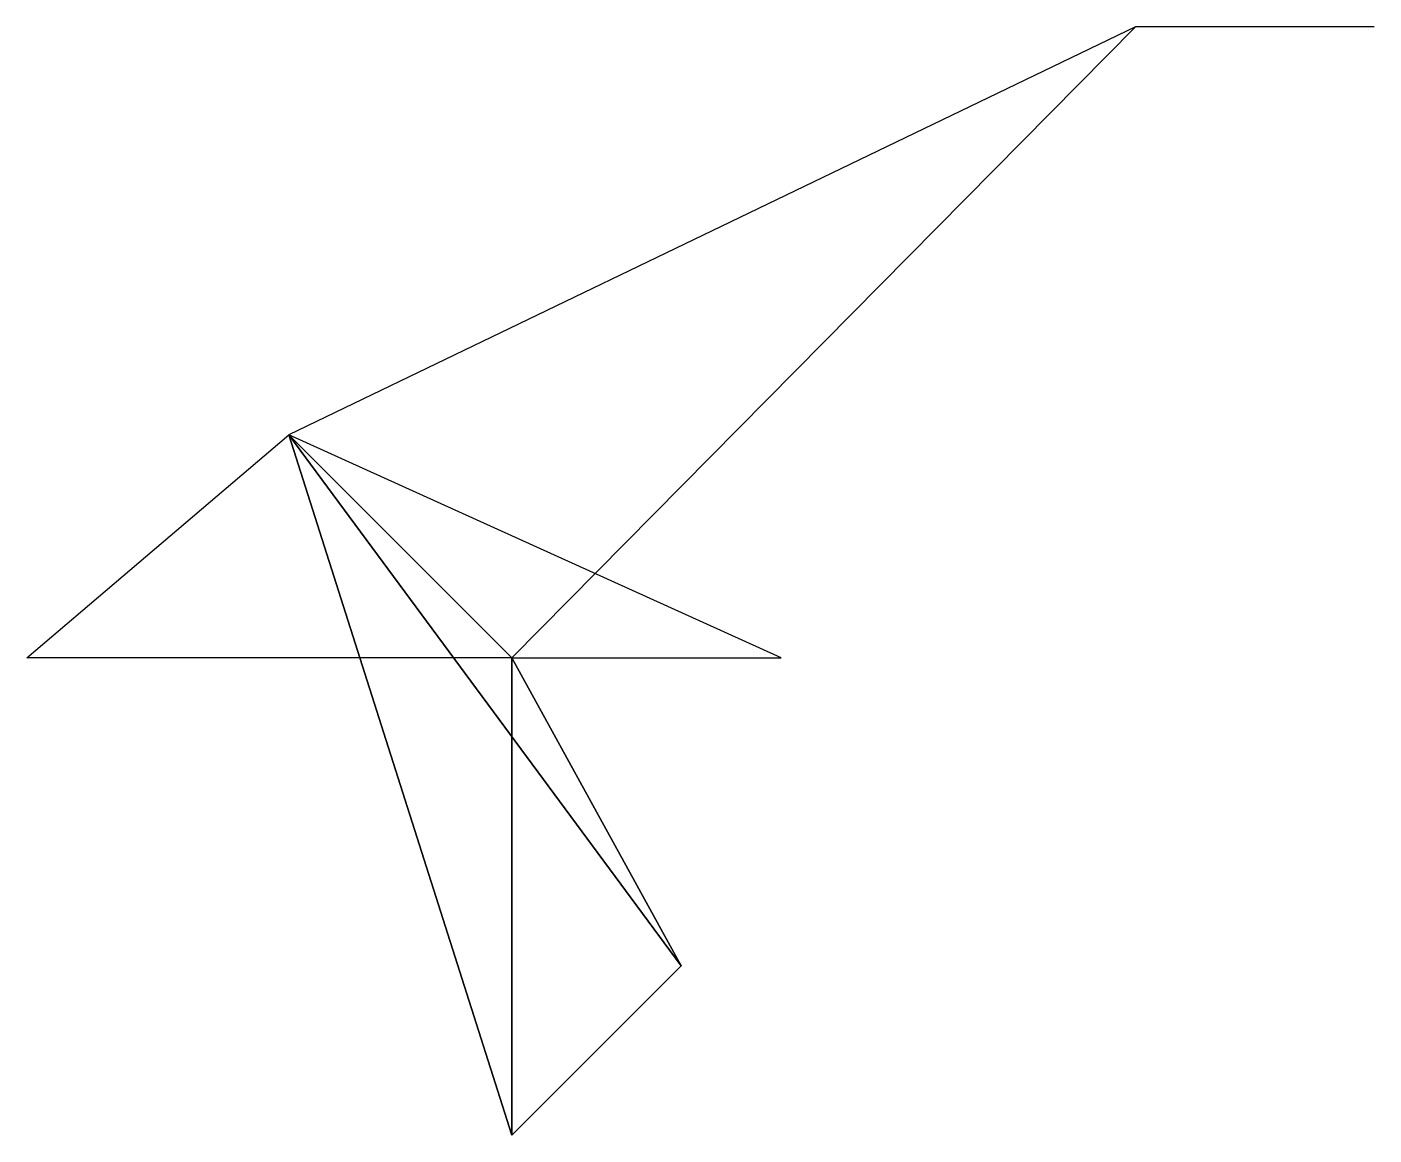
# Model space of a CAD drawing. Extents: x -1008 to 1792, y 0 to 2304.
import ezdxf

# ---------------------------------------------------------------- set-up
doc = ezdxf.new("R2010")
doc.units = 0

msp = doc.modelspace()

# ---------------------------------------------------------------- linework, layer by layer
msp.add_line((1792, 2304, 752), (1296, 2304, 752))
for points in [[(1296, 2304, 752), (-464, 1456, -272), (0, 992)], [(-1008, 992), (-464, 1456, -272), (0, 992)], [(560, 992, 560), (-464, 1456, -272), (0, 992)], [(-464, 1456, -272), (0, 992), (352, 352)], [(-464, 1456, -272), (352, 352), (0, 0)], [(-464, 1456, -272), (0, 0), (0, 992)], [(0, 992), (0, 0), (352, 352)]]:
    msp.add_3dface(points)

doc.saveas('drawing.dxf')
